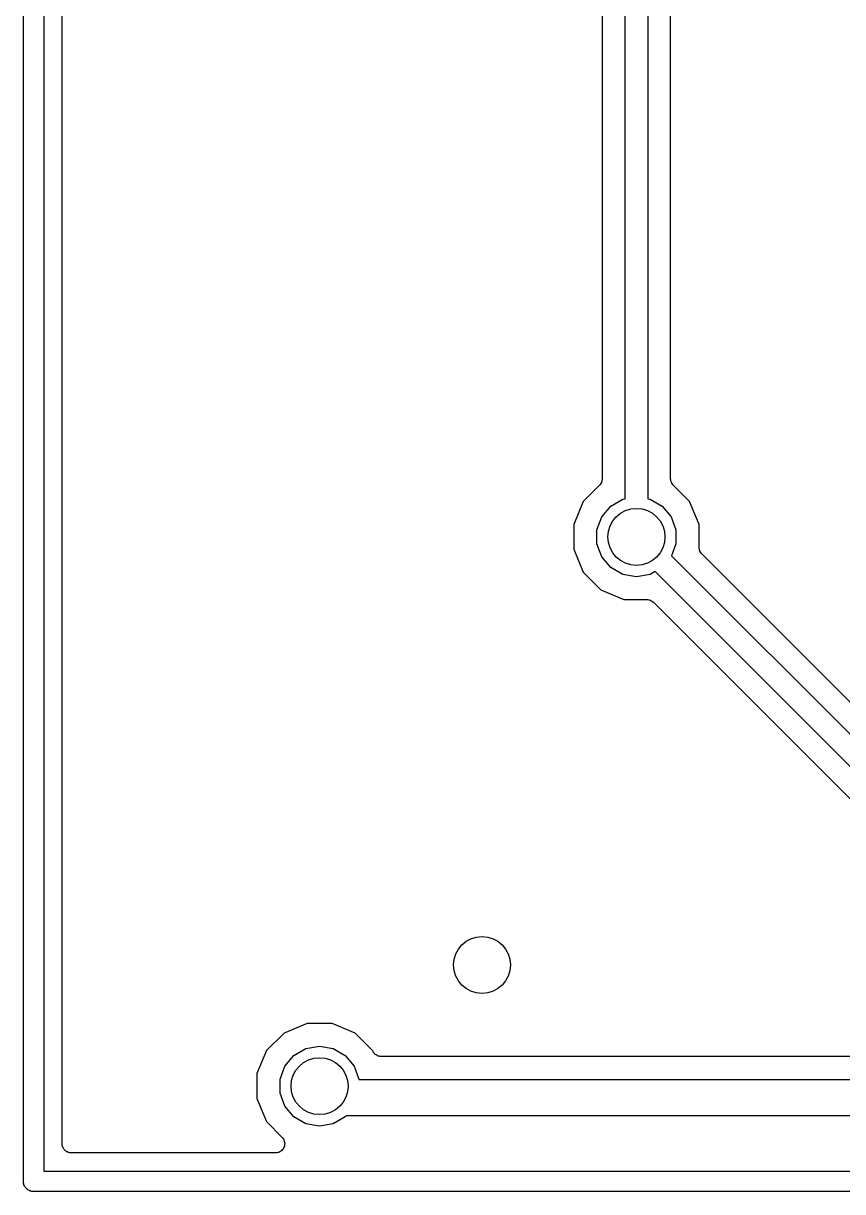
# Model space of a CAD drawing. Extents: x 25.3 to 49.5, y -85 to -25.3.
# Drawn here: x 25.29 to 34.42, y -84.95 to -71.93 of the extents above; entities that cross this region are included whole.
import ezdxf

# ---------------------------------------------------------------- set-up
doc = ezdxf.new("R2010")
doc.units = 0
doc.header["$MEASUREMENT"] = 0
doc.layers.add('BLACK', color=7, linetype='CONTINUOUS')

msp = doc.modelspace()

# ---------------------------------------------------------------- linework, layer by layer
at = {"layer": 'Black'}
for p, q in [((25.2857, -84.836), (25.2857, -25.4)), ((25.5143, -25.5143), (25.5143, -84.7217)), ((31.991, -77.2269), (31.991, -62.738)), ((32.245, -62.865), (32.245, -77.2269)), ((31.737, -63.1031), (31.737, -77.0019)), ((32.499, -77.0016), (32.499, -63.6086)), ((25.7175, -84.4169), (25.7175, -70.2109)), ((31.7072, -77.0738), (31.5262, -77.2545)), ((31.7098, -77.0701), (31.7072, -77.0738)), ((31.7132, -77.0672), (31.7098, -77.0701)), ((31.7198, -77.0558), (31.7132, -77.0672)), ((31.7274, -77.045), (31.7198, -77.0558)), ((31.7286, -77.0406), (31.7274, -77.045)), ((31.7309, -77.0367), (31.7286, -77.0406)), ((31.7332, -77.0236), (31.7309, -77.0367)), ((31.7366, -77.0109), (31.7332, -77.0236)), ((31.737, -77.0019), (31.7362, -77.0064)), ((31.7362, -77.0064), (31.7366, -77.0109)), ((32.4998, -77.006), (32.499, -77.0016)), ((32.4994, -77.0104), (32.4998, -77.006)), ((32.5028, -77.0233), (32.4994, -77.0104)), ((32.5051, -77.0364), (32.5028, -77.0233)), ((32.5073, -77.0402), (32.5051, -77.0364)), ((32.5085, -77.0445), (32.5073, -77.0402)), ((32.5161, -77.0554), (32.5085, -77.0445)), ((32.5228, -77.0669), (32.5161, -77.0554)), ((32.5262, -77.0698), (32.5228, -77.0669)), ((32.5287, -77.0734), (32.5262, -77.0698)), ((32.7105, -77.2555), (32.5287, -77.0734)), ((31.8312, -77.3089), (31.9654, -77.2314)), ((31.9654, -77.2314), (31.991, -77.2269)), ((32.245, -77.2269), (32.2706, -77.2314)), ((32.2706, -77.2314), (32.4048, -77.3089)), ((31.5262, -77.2545), (31.4196, -77.5112)), ((31.7316, -77.4276), (31.8312, -77.3089)), ((32.4048, -77.3089), (32.5044, -77.4276)), ((32.8166, -77.5124), (32.7105, -77.2555)), ((31.6786, -77.5732), (31.7316, -77.4276)), ((32.5044, -77.4276), (32.5574, -77.5732)), ((31.4196, -77.5112), (31.4194, -77.789)), ((31.6786, -77.7282), (31.6786, -77.5732)), ((32.5574, -77.5732), (32.5574, -77.7282)), ((32.8164, -77.7681), (32.8166, -77.5124)), ((31.7316, -77.8738), (31.6786, -77.7282)), ((32.5574, -77.7282), (32.5088, -77.8619)), ((31.4194, -77.789), (31.5255, -78.0459)), ((31.8312, -77.9925), (31.7316, -77.8738)), ((32.5088, -77.8619), (36.3079, -81.661)), ((32.8172, -77.7726), (32.8164, -77.7681)), ((32.8168, -77.7771), (32.8172, -77.7726)), ((32.8202, -77.7898), (32.8168, -77.7771)), ((32.8225, -77.8029), (32.8202, -77.7898)), ((32.8247, -77.8068), (32.8225, -77.8029)), ((32.8259, -77.8111), (32.8247, -77.8068)), ((32.8335, -77.822), (32.8259, -77.8111)), ((32.8401, -77.8334), (32.8335, -77.822)), ((32.8436, -77.8363), (32.8401, -77.8334)), ((32.8462, -77.84), (32.8436, -77.8363)), ((36.3834, -81.3772), (32.8462, -77.84)), ((31.9654, -78.07), (31.8312, -77.9925)), ((31.5255, -78.0459), (31.7218, -78.2425)), ((32.118, -78.0969), (31.9654, -78.07)), ((32.2706, -78.07), (32.118, -78.0969)), ((32.3258, -78.0381), (32.2706, -78.07)), ((36.1655, -81.8778), (32.3258, -78.0381)), ((31.7218, -78.2425), (31.9784, -78.3491)), ((31.9784, -78.3491), (32.2358, -78.3493)), ((32.2358, -78.3493), (32.2401, -78.3501)), ((32.2401, -78.3501), (32.2446, -78.3497)), ((32.2446, -78.3497), (32.2574, -78.3531)), ((32.2574, -78.3531), (32.2705, -78.3555)), ((32.2705, -78.3555), (32.2744, -78.3577)), ((32.2744, -78.3577), (32.2786, -78.3588)), ((32.2786, -78.3588), (32.2895, -78.3665)), ((32.2895, -78.3665), (32.3011, -78.3731)), ((32.3011, -78.3731), (32.3039, -78.3765)), ((32.3039, -78.3765), (32.3075, -78.3791)), ((32.3075, -78.3791), (35.9788, -82.0503)), ((28.4479, -83.0757), (28.191, -83.1818)), ((28.7257, -83.0759), (28.4479, -83.0757)), ((28.9824, -83.1825), (28.7257, -83.0759)), ((28.191, -83.1818), (27.9944, -83.3781)), ((29.1787, -83.3791), (28.9824, -83.1825)), ((28.2994, -83.4325), (28.4336, -83.355)), ((28.4336, -83.355), (28.5862, -83.3281)), ((28.5862, -83.3281), (28.7388, -83.355)), ((28.7388, -83.355), (28.873, -83.4325)), ((27.9944, -83.3781), (27.8878, -83.6347)), ((28.1998, -83.5512), (28.2994, -83.4325)), ((28.873, -83.4325), (28.9726, -83.5512)), ((29.1799, -83.3821), (29.1787, -83.3791)), ((29.1835, -83.3878), (29.1799, -83.3821)), ((29.1858, -83.3941), (29.1835, -83.3878)), ((29.1929, -83.4026), (29.1858, -83.3941)), ((29.1989, -83.4119), (29.1929, -83.4026)), ((29.2042, -83.416), (29.1989, -83.4119)), ((29.2085, -83.4211), (29.2042, -83.416)), ((29.2181, -83.4266), (29.2085, -83.4211)), ((29.2268, -83.4334), (29.2181, -83.4266)), ((29.2332, -83.4354), (29.2268, -83.4334)), ((29.2391, -83.4388), (29.2332, -83.4354)), ((29.25, -83.4407), (29.2391, -83.4388)), ((29.2605, -83.444), (29.25, -83.4407)), ((29.2672, -83.4437), (29.2605, -83.444)), ((29.2738, -83.4449), (29.2672, -83.4437)), ((39.6497, -83.4449), (29.2738, -83.4449)), ((28.1468, -83.6968), (28.1998, -83.5512)), ((28.9726, -83.5512), (29.0256, -83.6968)), ((27.8878, -83.6347), (27.8876, -83.9126)), ((28.1468, -83.8518), (28.1468, -83.6968)), ((29.0256, -83.6968), (29.0256, -83.6989)), ((29.0256, -83.6989), (46.6169, -83.6989)), ((28.1998, -83.9974), (28.1468, -83.8518)), ((27.8876, -83.9126), (27.9937, -84.1695)), ((28.2994, -84.1161), (28.1998, -83.9974)), ((28.4336, -84.1936), (28.2994, -84.1161)), ((28.873, -84.1161), (28.7388, -84.1936)), ((28.8821, -84.1053), (28.873, -84.1161)), ((46.7428, -84.1053), (28.8821, -84.1053)), ((27.9937, -84.1695), (28.1691, -84.3451)), ((28.5862, -84.2205), (28.4336, -84.1936)), ((28.7388, -84.1936), (28.5862, -84.2205)), ((28.1691, -84.3451), (28.1766, -84.356)), ((28.1766, -84.356), (28.1851, -84.3661)), ((28.1851, -84.3661), (28.1867, -84.3703)), ((28.1867, -84.3703), (28.1893, -84.374)), ((28.1893, -84.374), (28.1927, -84.3868)), ((28.1927, -84.3868), (28.1972, -84.3993)), ((28.1972, -84.3993), (28.1972, -84.4038)), ((25.719, -84.4257), (25.7175, -84.4169)), ((25.719, -84.4345), (25.719, -84.4257)), ((25.7221, -84.4429), (25.719, -84.4345)), ((25.7236, -84.4516), (25.7221, -84.4429)), ((25.7281, -84.4593), (25.7236, -84.4516)), ((25.7311, -84.4677), (25.7281, -84.4593)), ((25.7368, -84.4745), (25.7311, -84.4677)), ((25.7413, -84.4822), (25.7368, -84.4745)), ((25.7481, -84.4879), (25.7413, -84.4822)), ((25.7538, -84.4947), (25.7481, -84.4879)), ((25.7615, -84.4992), (25.7538, -84.4947)), ((25.7683, -84.5049), (25.7615, -84.4992)), ((25.7767, -84.5079), (25.7683, -84.5049)), ((25.7844, -84.5124), (25.7767, -84.5079)), ((25.7931, -84.5139), (25.7844, -84.5124)), ((25.8015, -84.517), (25.7931, -84.5139)), ((25.8103, -84.517), (25.8015, -84.517)), ((25.8191, -84.5185), (25.8103, -84.517)), ((28.0972, -84.5185), (25.8191, -84.5185)), ((28.1102, -84.5162), (28.0972, -84.5185)), ((28.1234, -84.5151), (28.1102, -84.5162)), ((28.1275, -84.5132), (28.1234, -84.5151)), ((28.1319, -84.5124), (28.1275, -84.5132)), ((28.1434, -84.5058), (28.1319, -84.5124)), ((28.1554, -84.5002), (28.1434, -84.5058)), ((28.1585, -84.497), (28.1554, -84.5002)), ((28.1625, -84.4947), (28.1585, -84.497)), ((28.171, -84.4846), (28.1625, -84.4947)), ((28.1803, -84.4752), (28.171, -84.4846)), ((28.1822, -84.4712), (28.1803, -84.4752)), ((28.1851, -84.4677), (28.1822, -84.4712)), ((28.1897, -84.4553), (28.1851, -84.4677)), ((28.1953, -84.4433), (28.1897, -84.4553)), ((28.1957, -84.4388), (28.1953, -84.4433)), ((28.1972, -84.4345), (28.1957, -84.4388)), ((28.1972, -84.4038), (28.1984, -84.4081)), ((28.1984, -84.4081), (28.1972, -84.4213)), ((28.1972, -84.4213), (28.1972, -84.4345)), ((25.5143, -84.7217), (49.2506, -84.7217)), ((25.2874, -84.8458), (25.2857, -84.836)), ((25.2874, -84.8558), (25.2874, -84.8458)), ((25.2909, -84.8652), (25.2874, -84.8558)), ((25.2926, -84.8751), (25.2909, -84.8652)), ((25.2976, -84.8838), (25.2926, -84.8751)), ((25.301, -84.8931), (25.2976, -84.8838)), ((25.3074, -84.9008), (25.301, -84.8931)), ((25.3124, -84.9095), (25.3074, -84.9008)), ((25.3201, -84.9159), (25.3124, -84.9095)), ((25.3265, -84.9236), (25.3201, -84.9159)), ((25.3352, -84.9286), (25.3265, -84.9236)), ((25.3428, -84.935), (25.3352, -84.9286)), ((25.3522, -84.9384), (25.3428, -84.935)), ((25.3609, -84.9434), (25.3522, -84.9384)), ((25.3708, -84.9451), (25.3609, -84.9434)), ((25.3802, -84.9486), (25.3708, -84.9451)), ((25.3902, -84.9486), (25.3802, -84.9486)), ((25.4, -84.9503), (25.3902, -84.9486)), ((49.3649, -84.9503), (25.4, -84.9503))]:
    msp.add_line(p, q, dxfattribs=at)
for centre in [(32.118, -77.6507), (30.3974, -82.423), (28.5862, -83.7743)]:
    msp.add_circle(centre, 0.3175, dxfattribs=at)

doc.saveas('drawing.dxf')
